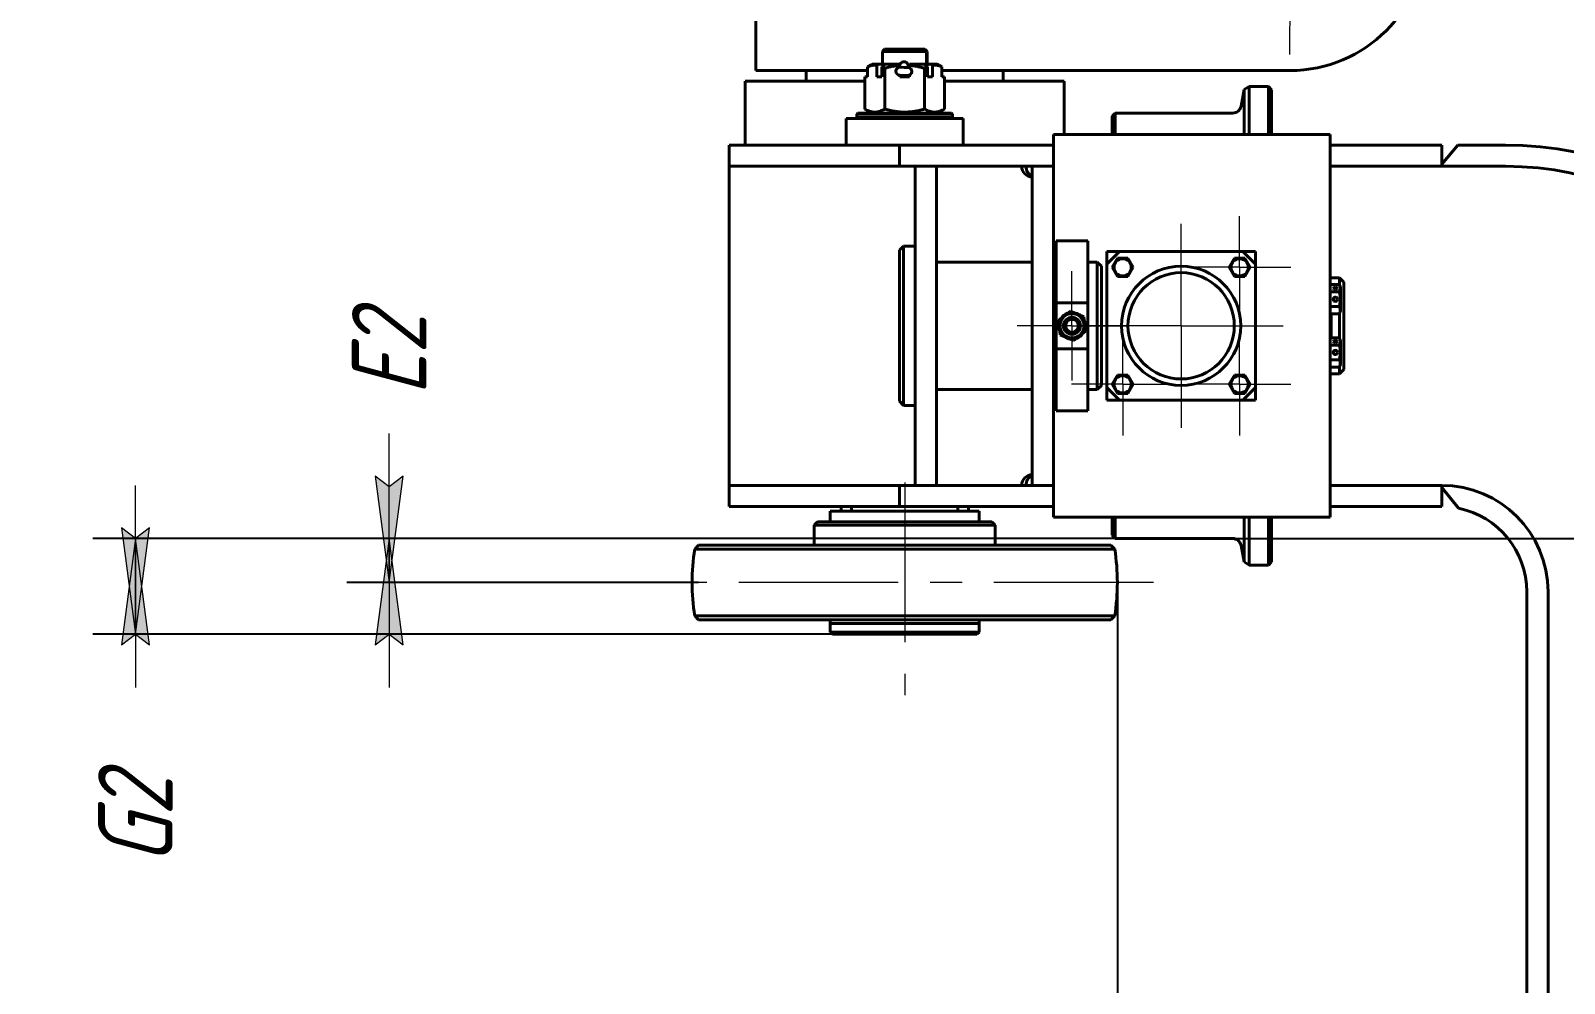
# Model space of a CAD drawing. Header units: millimetres. Extents: x 0 to 594, y 0 to 420.
# Drawn here: x 255.9 to 328, y 293.7 to 338.5 of the extents above; entities that cross this region are included whole.
import ezdxf

# ---------------------------------------------------------------- set-up
doc = ezdxf.new("R2010")
doc.units = ezdxf.units.MM
for name, pattern in [('K5LT_AXLED', [12, 7.5, -1.5, 1.5, -1.5]), ('K5LT_BASIC', [0]), ('K5LT_THIN', [0])]:
    doc.linetypes.add(name, pattern=pattern)
doc.layers.add('Системный слой', color=7, linetype='Continuous')
doc.styles.add('KDIMTEXTSTYLE', font='GOST_AU.SHX', dxfattribs={"width": 0.96, "oblique": 15, "height": 5})
doc.dimstyles.new('KDIMSTYLE (0.05)', dxfattribs={"dimtxt": 5, "dimasz": 1, "dimexe": 2, "dimexo": 0.0625, "dimgap": 1, "dimtad": 1, "dimlfac": 20, "dimtxsty": 'KDIMTEXTSTYLE', "dimsah": 1, "dimcen": 0.09, "dimdle": 1, "dimadec": 0, "dimazin": 0, "dimtfac": 0.667, "dimtmove": 0, "dimatfit": 3, "dimfxl": 1, "dimtvp": 1, "dimtolj": 1, "dimtzin": 0, "dimarcsym": 0})

# ---------------------------------------------------------------- blocks, each defined once
blk = doc.blocks.new('U165')
at = {"layer": 'Системный слой', "color": 150, "linetype": 'K5LT_BASIC', "lineweight": 40, "true_color": 0x0080ff}
for p, q in [((317.177, 326.357), (317.206, 326.393)), ((317.206, 326.322), (317.177, 326.357)), ((317.206, 326.393), (317.277, 326.407)), ((317.277, 326.307), (317.206, 326.322)), ((317.277, 326.407), (317.348, 326.393)), ((317.348, 326.322), (317.277, 326.307)), ((317.348, 326.393), (317.377, 326.357)), ((317.377, 326.357), (317.348, 326.322))]:
    blk.add_line(p, q, dxfattribs=at)
blk = doc.blocks.new('U167')
at = {"layer": 'Системный слой', "color": 150, "linetype": 'K5LT_BASIC', "lineweight": 40, "true_color": 0x0080ff}
for p, q in [((297.027, 334.588), (294.827, 334.588)), ((299.227, 334.588), (297.027, 334.588))]:
    blk.add_line(p, q, dxfattribs=at)
blk = doc.blocks.new('U168')
at = {"layer": 'Системный слой', "color": 150, "linetype": 'K5LT_BASIC', "lineweight": 40, "true_color": 0x0080ff}
for p, q in [((297.027, 334.538), (294.777, 334.538)), ((299.277, 334.538), (297.027, 334.538))]:
    blk.add_line(p, q, dxfattribs=at)
blk = doc.blocks.new('U169')
at = {"layer": 'Системный слой', "color": 150, "linetype": 'K5LT_BASIC', "lineweight": 40, "true_color": 0x0080ff}
for p, q in [((297.027, 334.388), (294.777, 334.388)), ((299.277, 334.388), (297.027, 334.388))]:
    blk.add_line(p, q, dxfattribs=at)
blk = doc.blocks.new('U178')
at = {"layer": 'Системный слой', "color": 150, "linetype": 'K5LT_BASIC', "lineweight": 40, "true_color": 0x0080ff}
for start, end in [(170.24437, 204.29507), (110.24437, 144.29507), (62.86357, 84.29507), (50.24437, 51.95244), (350.24437, 24.29507), (230.24437, 264.29507), (290.24437, 324.29507)]:
    blk.add_arc((304.893, 324.588), 0.628, start, end, dxfattribs=at)
blk = doc.blocks.new('U179')
at = {"layer": 'Системный слой', "color": 150, "linetype": 'K5LT_BASIC', "lineweight": 40, "true_color": 0x0080ff}
for p, q in [((304.027, 332.088), (304.027, 333.588)), ((304.027, 315.588), (304.027, 317.088))]:
    blk.add_line(p, q, dxfattribs=at)
blk = doc.blocks.new('U190')
at = {"layer": 'Системный слой', "color": 150, "linetype": 'K5LT_BASIC', "lineweight": 40, "true_color": 0x0080ff}
for p, q in [((297.527, 317.088), (296.777, 317.088)), ((303.027, 317.088), (298.527, 317.088))]:
    blk.add_line(p, q, dxfattribs=at)
blk = doc.blocks.new('U193')
at = {"layer": 'Системный слой', "color": 150, "linetype": 'K5LT_BASIC', "lineweight": 40, "true_color": 0x0080ff}
for p, q in [((297.527, 332.088), (296.777, 332.088)), ((303.027, 332.088), (298.527, 332.088))]:
    blk.add_line(p, q, dxfattribs=at)
blk = doc.blocks.new('U194')
at = {"layer": 'Системный слой', "color": 150, "linetype": 'K5LT_BASIC', "lineweight": 40, "true_color": 0x0080ff}
for p, q in [((297.027, 334.338), (294.277, 334.338)), ((299.777, 334.338), (297.027, 334.338))]:
    blk.add_line(p, q, dxfattribs=at)
blk = doc.blocks.new('U206')
at = {"layer": 'Системный слой', "color": 150, "linetype": 'K5LT_BASIC', "lineweight": 40, "true_color": 0x0080ff}
for p, q in [((295.151, 336.088), (289.527, 336.088)), ((304.527, 336.088), (298.903, 336.088))]:
    blk.add_line(p, q, dxfattribs=at)
blk = doc.blocks.new('U220')
at = {"layer": 'Системный слой', "color": 150, "linetype": 'K5LT_BASIC', "lineweight": 40, "true_color": 0x0080ff}
for p, q in [((298.527, 327.588), (303.027, 327.588)), ((304.027, 327.588), (304.143, 327.588)), ((305.643, 327.588), (306.077, 327.588))]:
    blk.add_line(p, q, dxfattribs=at)
blk = doc.blocks.new('U221')
at = {"layer": 'Системный слой', "color": 150, "linetype": 'K5LT_BASIC', "lineweight": 40, "true_color": 0x0080ff}
for p, q in [((298.527, 321.588), (303.027, 321.588)), ((304.027, 321.588), (304.143, 321.588)), ((305.643, 321.588), (306.077, 321.588))]:
    blk.add_line(p, q, dxfattribs=at)
blk = doc.blocks.new('U222')
at = {"layer": 'Системный слой', "color": 150, "linetype": 'K5LT_BASIC', "lineweight": 40, "true_color": 0x0080ff}
for p, q in [((296.977, 328.338), (296.977, 324.588)), ((296.977, 324.588), (296.977, 320.838))]:
    blk.add_line(p, q, dxfattribs=at)
blk = doc.blocks.new('U223')
at = {"layer": 'Системный слой', "color": 150, "linetype": 'K5LT_BASIC', "lineweight": 40, "true_color": 0x0080ff}
for p, q in [((306.077, 327.588), (306.077, 324.588)), ((306.077, 324.588), (306.077, 321.588))]:
    blk.add_line(p, q, dxfattribs=at)
blk = doc.blocks.new('U224')
at = {"layer": 'Системный слой', "color": 150, "linetype": 'K5LT_BASIC', "lineweight": 40, "true_color": 0x0080ff}
for p, q in [((296.777, 328.138), (296.777, 324.588)), ((296.777, 324.588), (296.777, 321.038))]:
    blk.add_line(p, q, dxfattribs=at)
blk = doc.blocks.new('U225')
at = {"layer": 'Системный слой', "color": 150, "linetype": 'K5LT_BASIC', "lineweight": 40, "true_color": 0x0080ff}
for p, q in [((306.277, 327.388), (306.277, 324.588)), ((306.277, 324.588), (306.277, 321.788))]:
    blk.add_line(p, q, dxfattribs=at)
blk = doc.blocks.new('U228')
at = {"layer": 'Системный слой', "color": 150, "linetype": 'K5LT_BASIC', "lineweight": 40, "true_color": 0x0080ff}
for p, q in [((317.677, 324.588), (317.677, 326.638)), ((317.677, 322.538), (317.677, 324.588))]:
    blk.add_line(p, q, dxfattribs=at)
blk = doc.blocks.new('U229')
at = {"layer": 'Системный слой', "color": 150, "linetype": 'K5LT_BASIC', "lineweight": 40, "true_color": 0x0080ff}
for p, q in [((317.477, 326.494), (317.477, 326.838)), ((317.477, 324.588), (317.477, 325.181)), ((317.477, 323.994), (317.477, 324.588)), ((317.477, 322.338), (317.477, 322.681))]:
    blk.add_line(p, q, dxfattribs=at)
blk = doc.blocks.new('U232')
at = {"layer": 'Системный слой', "color": 150, "linetype": 'K5LT_BASIC', "lineweight": 40, "true_color": 0x0080ff}
for p, q in [((306.927, 333.588), (306.927, 334.588)), ((306.927, 314.588), (306.927, 315.588))]:
    blk.add_line(p, q, dxfattribs=at)
blk = doc.blocks.new('U233')
at = {"layer": 'Системный слой', "color": 150, "linetype": 'K5LT_BASIC', "lineweight": 40, "true_color": 0x0080ff}
for p, q in [((306.777, 333.588), (306.777, 334.438)), ((306.777, 314.738), (306.777, 315.588))]:
    blk.add_line(p, q, dxfattribs=at)
blk = doc.blocks.new('U234')
at = {"layer": 'Системный слой', "color": 150, "linetype": 'K5LT_BASIC', "lineweight": 40, "true_color": 0x0080ff}
for p, q in [((313.218, 333.588), (313.218, 335.838)), ((313.218, 313.338), (313.218, 315.588))]:
    blk.add_line(p, q, dxfattribs=at)
blk = doc.blocks.new('U235')
at = {"layer": 'Системный слой', "color": 150, "linetype": 'K5LT_BASIC', "lineweight": 40, "true_color": 0x0080ff}
for p, q in [((312.997, 333.588), (312.997, 335.691)), ((312.997, 313.485), (312.997, 315.588))]:
    blk.add_line(p, q, dxfattribs=at)
blk = doc.blocks.new('U236')
at = {"layer": 'Системный слой', "color": 150, "linetype": 'K5LT_BASIC', "lineweight": 40, "true_color": 0x0080ff}
for p, q in [((314.127, 333.588), (314.127, 335.838)), ((314.127, 313.338), (314.127, 315.588))]:
    blk.add_line(p, q, dxfattribs=at)
blk = doc.blocks.new('U237')
at = {"layer": 'Системный слой', "color": 150, "linetype": 'K5LT_BASIC', "lineweight": 40, "true_color": 0x0080ff}
for p, q in [((314.277, 333.588), (314.277, 335.688)), ((314.277, 313.488), (314.277, 315.588))]:
    blk.add_line(p, q, dxfattribs=at)
blk = doc.blocks.new('U241')
at = {"layer": 'Системный слой', "color": 150, "linetype": 'K5LT_BASIC', "lineweight": 40, "true_color": 0x0080ff}
for p, q in [((297.252, 336.715), (297.252, 336.832)), ((297.252, 336.288), (297.252, 336.371))]:
    blk.add_line(p, q, dxfattribs=at)
blk = doc.blocks.new('U242')
at = {"layer": 'Системный слой', "color": 150, "linetype": 'K5LT_BASIC', "lineweight": 40, "true_color": 0x0080ff}
for p, q in [((296.802, 336.832), (296.802, 336.741)), ((296.802, 336.366), (296.802, 336.288))]:
    blk.add_line(p, q, dxfattribs=at)
blk = doc.blocks.new('U243')
at = {"layer": 'Системный слой', "color": 150, "linetype": 'K5LT_BASIC', "lineweight": 40, "true_color": 0x0080ff}
for p, q in [((317.177, 323.857), (317.206, 323.893)), ((317.206, 323.822), (317.177, 323.857)), ((317.206, 323.893), (317.277, 323.907)), ((317.277, 323.807), (317.206, 323.822)), ((317.277, 323.907), (317.348, 323.893)), ((317.348, 323.822), (317.277, 323.807)), ((317.348, 323.893), (317.377, 323.857)), ((317.377, 323.857), (317.348, 323.822))]:
    blk.add_line(p, q, dxfattribs=at)
blk = doc.blocks.new('U254')
at = {"layer": 'Системный слой', "color": 150, "linetype": 'K5LT_BASIC', "lineweight": 40, "true_color": 0x0080ff}
for p, q in [((292.402, 336.588), (295.28, 336.588)), ((298.773, 336.588), (301.652, 336.588))]:
    blk.add_line(p, q, dxfattribs=at)
blk = doc.blocks.new('U259')
at = {"layer": 'Системный слой', "color": 150, "linetype": 'K5LT_BASIC', "lineweight": 40, "true_color": 0x0080ff}
for p, q in [((307.127, 328.088), (306.527, 328.088)), ((313.527, 328.088), (312.927, 328.088))]:
    blk.add_line(p, q, dxfattribs=at)
blk = doc.blocks.new('U260')
at = {"layer": 'Системный слой', "color": 150, "linetype": 'K5LT_BASIC', "lineweight": 40, "true_color": 0x0080ff}
for p, q in [((313.527, 327.488), (313.527, 328.088)), ((313.527, 321.088), (313.527, 321.688))]:
    blk.add_line(p, q, dxfattribs=at)
blk = doc.blocks.new('U261')
at = {"layer": 'Системный слой', "color": 150, "linetype": 'K5LT_BASIC', "lineweight": 40, "true_color": 0x0080ff}
for p, q in [((306.527, 321.088), (307.127, 321.088)), ((312.927, 321.088), (313.527, 321.088))]:
    blk.add_line(p, q, dxfattribs=at)
blk = doc.blocks.new('U262')
at = {"layer": 'Системный слой', "color": 150, "linetype": 'K5LT_BASIC', "lineweight": 40, "true_color": 0x0080ff}
for p, q in [((306.527, 328.088), (306.527, 327.488)), ((306.527, 321.688), (306.527, 321.088))]:
    blk.add_line(p, q, dxfattribs=at)
blk = doc.blocks.new('U263')
at = {"layer": 'Системный слой', "color": 30, "linetype": 'K5LT_AXLED', "lineweight": 18, "true_color": 0xff8000}
for q in [(315.181, 348.59), (309.527, 342.994), (315.122, 337.34), (320.776, 342.936)]:
    blk.add_line((315.152, 342.965), q, dxfattribs=at)
blk = doc.blocks.new('U264')
at = {"layer": 'Системный слой', "color": 30, "linetype": 'K5LT_AXLED', "lineweight": 18, "true_color": 0xff8000}
for q in [(310.027, 329.388), (305.227, 324.588), (310.027, 319.788), (314.827, 324.588)]:
    blk.add_line((310.027, 324.588), q, dxfattribs=at)
blk = doc.blocks.new('U265')
at = {"layer": 'Системный слой', "color": 30, "linetype": 'K5LT_AXLED', "lineweight": 18, "true_color": 0xff8000}
for q in [(307.277, 324.242), (304.873, 321.838), (307.277, 319.434), (309.681, 321.838)]:
    blk.add_line((307.277, 321.838), q, dxfattribs=at)
blk = doc.blocks.new('U266')
at = {"layer": 'Системный слой', "color": 30, "linetype": 'K5LT_AXLED', "lineweight": 18, "true_color": 0xff8000}
for q in [(304.893, 327.158), (302.323, 324.588), (307.463, 324.588), (304.893, 322.018)]:
    blk.add_line((304.893, 324.588), q, dxfattribs=at)
blk = doc.blocks.new('U267')
at = {"layer": 'Системный слой', "color": 30, "linetype": 'K5LT_AXLED', "lineweight": 18, "true_color": 0xff8000}
for q in [(312.777, 324.242), (310.373, 321.838), (315.181, 321.838), (312.777, 319.434)]:
    blk.add_line((312.777, 321.838), q, dxfattribs=at)
blk = doc.blocks.new('U268')
at = {"layer": 'Системный слой', "color": 30, "linetype": 'K5LT_AXLED', "lineweight": 18, "true_color": 0xff8000}
for q in [(312.777, 329.742), (310.373, 327.338), (315.181, 327.338), (312.777, 324.934)]:
    blk.add_line((312.777, 327.338), q, dxfattribs=at)
blk = doc.blocks.new('KDIMARROW_02')
at = {"layer": 'Системный слой'}
blk.add_hatch(color=0, dxfattribs=at).paths.add_polyline_path([(4.5, 0), (5, 0.658), (0, 0), (5, -0.658)])
at = {"layer": 'Системный слой', "color": 0, "linetype": 'K5LT_THIN', "lineweight": 18}
for p, q in [((0, 0), (-1, 0)), ((5, 0.658), (0, 0)), ((0, 0), (5, -0.658)), ((0, 0), (7, 0)), ((4.5, 0), (5, 0.658)), ((5, -0.658), (4.5, 0))]:
    blk.add_line(p, q, dxfattribs=at)
blk = doc.blocks.new('KDIMARROW_01')
at = {"layer": 'Системный слой'}
blk.add_hatch(color=0, dxfattribs=at).paths.add_polyline_path([(-5, -0.658), (0, 0), (-5, 0.658), (-4.5, 0)])
at = {"layer": 'Системный слой', "color": 0, "linetype": 'K5LT_THIN', "lineweight": 18}
for p, q in [((-4.5, 0), (-5, 0.658)), ((-5, 0.658), (0, 0)), ((0, 0), (-5, -0.658)), ((-5, -0.658), (-4.5, 0)), ((0, 0), (-1, 0))]:
    blk.add_line(p, q, dxfattribs=at)

msp = doc.modelspace()

# ---------------------------------------------------------------- linework, layer by layer
at = {"layer": 'Системный слой', "color": 150, "linetype": 'K5LT_BASIC', "lineweight": 40, "true_color": 0x0080ff}
for p, q in [((290.02651, 349.33993), (290.02651, 336.58993)), ((296.07694, 337.58785), (295.97694, 337.48785)), ((296.07694, 337.58785), (297.97694, 337.58785)), ((297.97694, 337.58785), (298.07694, 337.48785)), ((295.7879, 336.88785), (295.49968, 336.88785)), ((295.72089, 336.83368), (295.72089, 336.28785)), ((296.1061, 336.88785), (295.7879, 336.88785)), ((295.97694, 336.88785), (295.97694, 337.48785)), ((295.97694, 337.48785), (298.07694, 337.48785)), ((296.80194, 336.88785), (296.1061, 336.88785)), ((296.80194, 336.88785), (296.80194, 336.83199)), ((297.94778, 336.88785), (297.25194, 336.88785)), ((297.25194, 336.88785), (297.25194, 336.83199)), ((298.26598, 336.88785), (297.94778, 336.88785)), ((298.07694, 336.88785), (298.07694, 337.48785)), ((298.55421, 336.88785), (298.26598, 336.88785)), ((298.33299, 336.28785), (298.33299, 336.83368)), ((289.52694, 336.08785), (289.52694, 333.08785)), ((295.28046, 336.58993), (290.02651, 336.58993)), ((292.40151, 336.08785), (292.40151, 336.58785)), ((295.15055, 334.7799), (295.15055, 336.28785)), ((295.28046, 336.28785), (295.15055, 336.28785)), ((295.28046, 336.28785), (295.28046, 336.76247)), ((295.95383, 336.28785), (295.72089, 336.28785)), ((295.95383, 336.28785), (295.95383, 336.76468)), ((296.08875, 334.7799), (296.08875, 336.6958)), ((297.17134, 336.3557), (296.79649, 336.36656)), ((296.8071, 336.74141), (296.80194, 336.74156)), ((297.25194, 336.28785), (296.80194, 336.28785)), ((296.8071, 336.74141), (296.80735, 336.74141)), ((297.1822, 336.73055), (296.80735, 336.74141)), ((296.81567, 336.36601), (296.98367, 336.36114)), ((296.99503, 336.73597), (297.16302, 336.7311)), ((297.96514, 334.7799), (297.96514, 336.6958)), ((298.10006, 336.76468), (298.10006, 336.28785)), ((298.33299, 336.28785), (298.10006, 336.28785)), ((298.77343, 336.76247), (298.77343, 336.28785)), ((315.15151, 336.58993), (298.77343, 336.58993)), ((298.90333, 336.28785), (298.77343, 336.28785)), ((298.90333, 334.7799), (298.90333, 336.28785)), ((301.65151, 336.08785), (301.65151, 336.58785)), ((304.52694, 336.08785), (304.52694, 333.58785)), ((312.99745, 335.69076), (312.84117, 334.9094)), ((312.99745, 335.69076), (313.21808, 335.83785)), ((314.12694, 335.83785), (313.21808, 335.83785)), ((314.12694, 335.83785), (314.27694, 335.68785)), ((295.48319, 334.58785), (295.15055, 334.7799)), ((298.57069, 334.58785), (298.90333, 334.7799)), ((294.27694, 334.33785), (294.27694, 333.08785)), ((294.77694, 334.53785), (294.82694, 334.58785)), ((294.77694, 334.53785), (294.77694, 334.38785)), ((294.77694, 334.38785), (294.82694, 334.33785)), ((299.27694, 334.53785), (299.22694, 334.58785)), ((299.27694, 334.38785), (299.22694, 334.33785)), ((299.27694, 334.53785), (299.27694, 334.38785)), ((299.77694, 334.33785), (299.77694, 333.08785)), ((306.77694, 334.43785), (306.92694, 334.58785)), ((312.44894, 334.58785), (306.92694, 334.58785)), ((304.02694, 333.58785), (317.02694, 333.58785)), ((317.02694, 333.58785), (317.02694, 315.58785)), ((288.77694, 333.08785), (288.77694, 332.08785)), ((293.02694, 333.08785), (288.77694, 333.08785)), ((296.77694, 333.08785), (293.02694, 333.08785)), ((296.77694, 333.08785), (296.77694, 332.08785)), ((304.02694, 333.08785), (296.77694, 333.08785)), ((322.27694, 333.08785), (317.02694, 333.08785)), ((323.03213, 333.08785), (322.27694, 332.18785)), ((322.27694, 333.08785), (322.27694, 332.08785)), ((325.27694, 333.08785), (323.03213, 333.08785)), ((288.77694, 332.08785), (288.77694, 317.08785)), ((293.02694, 332.08785), (288.77694, 332.08785)), ((296.77694, 332.08785), (293.02694, 332.08785)), ((297.52694, 317.08785), (297.52694, 332.08785)), ((297.52694, 332.08785), (298.52694, 332.08785)), ((298.52694, 317.08785), (298.52694, 332.08785)), ((303.02651, 332.08785), (303.02651, 331.62978)), ((303.02694, 317.08785), (303.02694, 332.08785)), ((303.02694, 332.08785), (304.02694, 332.08785)), ((304.02694, 317.08785), (304.02694, 332.08785)), ((322.27694, 332.08785), (317.02694, 332.08785)), ((322.27694, 332.08785), (325.27694, 332.08785)), ((296.97694, 328.33785), (296.77694, 328.13785)), ((296.97694, 328.33785), (297.52694, 328.33785)), ((305.64344, 328.58785), (304.14344, 328.58785)), ((304.14344, 325.67298), (304.14344, 328.58785)), ((305.64344, 325.67298), (305.64344, 328.58785)), ((306.27694, 327.38785), (306.07694, 327.58785)), ((307.12694, 328.08785), (306.52694, 327.48785)), ((306.52694, 321.68785), (306.52694, 327.48785)), ((306.78619, 327.33785), (307.03157, 327.76285)), ((307.03157, 327.76285), (307.52232, 327.76285)), ((307.12694, 328.08785), (312.92694, 328.08785)), ((307.52232, 327.76285), (307.76769, 327.33785)), ((312.28619, 327.33785), (312.53157, 327.76285)), ((312.53157, 327.76285), (313.02232, 327.76285)), ((313.52694, 327.48785), (312.92694, 328.08785)), ((313.02232, 327.76285), (313.26769, 327.33785)), ((313.52694, 327.48785), (313.52694, 321.68785)), ((307.03157, 326.91285), (306.78619, 327.33785)), ((307.52232, 326.91285), (307.03157, 326.91285)), ((307.76769, 327.33785), (307.52232, 326.91285)), ((312.53157, 326.91285), (312.28619, 327.33785)), ((313.02232, 326.91285), (312.53157, 326.91285)), ((313.26769, 327.33785), (313.02232, 326.91285)), ((317.47694, 326.83785), (317.02694, 326.83785)), ((317.47694, 326.83785), (317.67694, 326.63785)), ((317.02694, 326.53067), (317.45603, 326.53067)), ((317.02694, 326.18426), (317.45603, 326.18426)), ((317.45603, 326.53067), (317.52694, 326.40785)), ((317.52694, 325.26785), (317.52694, 326.40785)), ((305.64344, 325.67298), (304.14344, 325.67298)), ((304.14344, 325.67298), (304.14344, 323.50272)), ((304.25443, 324.85555), (304.80577, 325.2751)), ((304.80577, 325.2751), (305.44478, 325.0074)), ((305.64344, 325.67298), (305.64344, 323.50272)), ((317.02694, 325.49144), (317.45603, 325.49144)), ((317.45603, 325.14503), (317.52694, 325.26785)), ((304.3421, 324.1683), (304.25443, 324.85555)), ((305.16676, 325.12387), (305.17965, 325.14628)), ((305.23248, 325.11587), (305.22342, 325.10013)), ((305.28018, 325.08201), (305.27756, 325.07745)), ((305.44478, 325.0074), (305.53245, 324.32015)), ((317.02694, 325.14503), (317.45603, 325.14503)), ((317.07694, 324.58785), (317.07694, 325.14503)), ((317.07694, 324.03067), (317.07694, 324.58785)), ((304.98111, 323.9006), (304.3421, 324.1683)), ((305.53245, 324.32015), (304.98111, 323.9006)), ((317.02694, 324.03067), (317.45603, 324.03067)), ((317.45603, 324.03067), (317.52694, 323.90785)), ((317.52694, 322.76785), (317.52694, 323.90785)), ((304.14344, 320.58785), (304.14344, 323.50272)), ((305.64344, 323.50272), (304.14344, 323.50272)), ((305.64344, 320.58785), (305.64344, 323.50272)), ((317.02694, 323.68426), (317.45603, 323.68426)), ((317.02694, 322.99144), (317.45603, 322.99144)), ((317.02694, 322.64503), (317.45603, 322.64503)), ((317.45603, 322.64503), (317.52694, 322.76785)), ((317.47694, 322.33785), (317.67694, 322.53785)), ((306.27694, 321.78785), (306.07694, 321.58785)), ((306.52694, 321.68785), (307.12694, 321.08785)), ((306.78619, 321.83785), (307.03157, 322.26285)), ((307.03157, 321.41285), (306.78619, 321.83785)), ((307.03157, 322.26285), (307.52232, 322.26285)), ((307.52232, 322.26285), (307.76769, 321.83785)), ((307.76769, 321.83785), (307.52232, 321.41285)), ((312.28619, 321.83785), (312.53157, 322.26285)), ((312.53157, 321.41285), (312.28619, 321.83785)), ((312.53157, 322.26285), (313.02232, 322.26285)), ((312.92694, 321.08785), (313.52694, 321.68785)), ((313.02232, 322.26285), (313.26769, 321.83785)), ((313.26769, 321.83785), (313.02232, 321.41285)), ((317.47694, 322.33785), (317.02694, 322.33785)), ((296.97694, 320.83785), (296.77694, 321.03785)), ((307.52232, 321.41285), (307.03157, 321.41285)), ((312.92694, 321.08785), (307.12694, 321.08785)), ((313.02232, 321.41285), (312.53157, 321.41285)), ((296.97694, 320.83785), (297.52694, 320.83785)), ((305.64344, 320.58785), (304.14344, 320.58785)), ((288.77694, 317.08785), (288.77694, 316.08785)), ((293.02694, 317.08785), (288.77694, 317.08785)), ((296.77694, 317.08785), (293.02694, 317.08785)), ((296.77694, 317.08785), (296.77694, 316.08785)), ((297.52694, 317.08785), (298.52694, 317.08785)), ((303.02694, 317.08785), (304.02694, 317.08785)), ((322.27694, 317.08785), (317.02694, 317.08785)), ((322.27694, 317.08785), (322.27694, 316.08785)), ((322.27694, 316.98969), (323.06141, 316.01017)), ((293.02694, 316.08785), (288.77694, 316.08785)), ((296.77694, 316.08785), (293.02694, 316.08785)), ((300.52694, 315.87175), (293.52694, 315.87175)), ((293.52694, 315.87175), (293.52694, 315.37175)), ((294.03464, 316.08785), (294.03464, 315.87175)), ((294.52694, 315.87175), (294.52694, 316.08785)), ((304.02694, 316.08785), (296.77694, 316.08785)), ((299.52694, 315.87175), (299.52694, 316.08785)), ((300.03464, 316.08785), (300.03464, 315.87175)), ((300.52694, 315.87175), (300.52694, 315.37175)), ((322.27694, 316.08785), (317.02694, 316.08785)), ((292.77694, 315.22175), (292.92694, 315.37175)), ((292.77694, 315.22175), (292.77694, 314.27175)), ((301.27694, 315.22175), (292.77694, 315.22175)), ((301.12694, 315.37175), (292.92694, 315.37175)), ((301.27694, 315.22175), (301.12694, 315.37175)), ((301.27694, 315.22175), (301.27694, 314.27175)), ((317.02694, 315.58785), (304.02694, 315.58785)), ((306.77694, 314.73785), (306.92694, 314.58785)), ((312.44894, 314.58785), (306.92694, 314.58785)), ((287.15121, 314.09336), (287.3296, 314.27175)), ((306.90267, 314.09336), (287.15121, 314.09336)), ((306.72428, 314.27175), (287.3296, 314.27175)), ((306.90267, 314.09336), (306.72428, 314.27175)), ((312.99745, 313.48494), (312.84117, 314.2663)), ((312.99745, 313.48494), (313.21808, 313.33785)), ((314.12694, 313.33785), (313.21808, 313.33785)), ((314.12694, 313.33785), (314.27694, 313.48785)), ((326.27694, 312.08785), (326.27694, 253.83785)), ((327.27694, 253.83785), (327.27694, 312.08785)), ((306.90267, 310.95014), (287.15121, 310.95014)), ((287.3296, 310.77175), (287.15121, 310.95014)), ((306.72428, 310.77175), (306.90267, 310.95014)), ((306.72428, 310.77175), (287.3296, 310.77175)), ((293.52694, 310.58785), (293.52694, 310.77175)), ((293.52694, 310.58785), (300.52694, 310.58785)), ((293.52694, 310.58785), (300.52694, 310.58785)), ((293.52694, 310.18785), (293.52694, 310.58785)), ((293.52694, 310.18785), (293.62694, 310.08785)), ((293.52694, 310.18785), (300.52694, 310.18785)), ((300.52694, 310.18785), (300.42694, 310.08785)), ((300.52694, 310.58785), (300.52694, 310.77175)), ((300.52694, 310.18785), (300.52694, 310.58785)), ((293.62694, 310.08785), (300.42694, 310.08785))]:
    msp.add_line(p, q, dxfattribs=at)
at = {"layer": 'Системный слой', "color": 7, "linetype": 'K5LT_THIN', "lineweight": 18}
for p, q in [((296.03107, 337.48785), (296.03107, 337.54198)), ((298.02281, 337.48785), (298.02281, 337.54198)), ((296.03107, 336.88785), (296.03107, 337.48785)), ((298.02281, 336.88785), (298.02281, 337.48785))]:
    msp.add_line(p, q, dxfattribs=at)
at = {"layer": 'Системный слой', "color": 30, "linetype": 'K5LT_AXLED', "lineweight": 18, "true_color": 0xff8000}
for p, q in [((297.02694, 317.22175), (297.02694, 307.22175)), ((308.72428, 312.52175), (285.3296, 312.52175))]:
    msp.add_line(p, q, dxfattribs=at)
at = {"layer": 'Системный слой', "color": 150, "linetype": 'K5LT_BASIC', "lineweight": 40, "true_color": 0x0080ff}
for centre, radius in [((307.27694, 327.33785), 0.40375), ((312.77694, 327.33785), 0.40375), ((310.02694, 324.58785), 2.8), ((310.02694, 324.58785), 2.5), ((317.27694, 325.83785), 0.1), ((304.89344, 324.58785), 0.57), ((304.89344, 324.58785), 0.4), ((304.89344, 324.58785), 0.3), ((317.27694, 323.33785), 0.1), ((307.27694, 321.83785), 0.40375), ((312.77694, 321.83785), 0.40375)]:
    msp.add_circle(centre, radius, dxfattribs=at)
for centre, radius, start, end in [((315.15151, 342.96493), 6.375, 270, 90), ((387.57438, 223.26148), 146.06748, 128.9310027, 128.9648017), ((296.99055, 336.80525), 0.2, 338.1207609, 160.5664737), ((206.4795, 223.26148), 146.06748, 51.0351983, 51.0689973), ((292.79651, 336.66785), 0.08, 270, 283.0818367), ((296.80192, 336.55398), 0.1875, 88.3404572, 268.3404572), ((297.17677, 336.54312), 0.1875, 268.3404572, 88.3404572), ((301.25651, 336.66785), 0.08, 256.9181633, 270), ((312.44894, 334.98785), 0.4, 270, 348.6900675), ((325.27694, 317.08785), 16, 0, 90), ((303.02694, 332.08785), 0.5, 180, 270), ((303.22694, 332.08785), 0.5, 180, 246.4218215), ((325.27694, 317.08785), 15, 0, 90), ((304.89344, 324.58785), 0.6275, 51.9524364, 57.2959126), ((303.02694, 317.08785), 0.5, 90, 180), ((303.22694, 317.08785), 0.5, 113.5781784, 180), ((322.27694, 312.08785), 5, 0, 90), ((322.27694, 312.08785), 4, 0, 78.6900675), ((312.44894, 314.18785), 0.4, 11.3099325, 90), ((297.02694, 312.52175), 10, 170.9578427, 189.0421573), ((297.02694, 312.52175), 10, 350.9578427, 9.0421573)]:
    msp.add_arc(centre, radius, start, end, dxfattribs=at)
at = {"layer": 'Системный слой', "color": 7, "linetype": 'K5LT_THIN', "lineweight": 18}
msp.add_arc((304.89344, 324.58785), 0.35941, 70, 340, dxfattribs=at)
at = {"layer": 'Системный слой', "color": 150, "linetype": 'K5LT_BASIC', "lineweight": 40, "true_color": 0x0080ff}
for points in [[(295.49968, 336.88785), (295.42658, 336.8461), (295.35351, 336.8043), (295.28046, 336.76247)], [(296.1061, 336.88785), (296.05533, 336.84683), (296.00457, 336.80577), (295.95383, 336.76468)], [(297.94778, 336.88785), (297.99856, 336.84683), (298.04931, 336.80577), (298.10006, 336.76468)], [(298.55421, 336.88785), (298.6273, 336.8461), (298.70037, 336.8043), (298.77343, 336.76247)]]:
    msp.add_open_spline(points, degree=3, dxfattribs=at)
for points, knots in [([(295.72089, 336.83368), (295.697, 336.8371), (295.6542, 336.84107), (295.59669, 336.84117), (295.55107, 336.83798), (295.50744, 336.83248), (295.45746, 336.82316), (295.39344, 336.80632), (295.33307, 336.785), (295.29379, 336.7684), (295.28046, 336.76247)], [0, 0, 0, 0, 1.78226957, 3.18733964, 4.27703943, 5.1783089, 6.44015344, 8.0120021, 9.98337751, 11, 11, 11, 11]), ([(296.80194, 336.83199), (296.7548, 336.82826), (296.66462, 336.8189), (296.52176, 336.79772), (296.41255, 336.77664), (296.29717, 336.75112), (296.202, 336.72759), (296.12106, 336.70513), (296.08875, 336.6958)], [0, 0, 0, 0, 1.75439583, 3.36481032, 5.36117928, 5.88227823, 7.75128631, 9, 9, 9, 9]), ([(297.96514, 336.6958), (297.91187, 336.71118), (297.81139, 336.73834), (297.66027, 336.77323), (297.52053, 336.79962), (297.38359, 336.81954), (297.29666, 336.82845), (297.25194, 336.83199)], [0, 0, 0, 0, 1.82936018, 3.43392936, 5.11698102, 6.5204729, 8, 8, 8, 8]), ([(298.77343, 336.76247), (298.75072, 336.77257), (298.71457, 336.78728), (298.66562, 336.80396), (298.62801, 336.81491), (298.5885, 336.82454), (298.54392, 336.833), (298.49123, 336.83937), (298.4357, 336.8417), (298.3823, 336.83963), (298.34857, 336.83591), (298.33299, 336.83368)], [0, 0, 0, 0, 1.88847081, 2.99386071, 4.03155251, 4.97351987, 6.225152, 7.66606335, 9.25848739, 10.73191179, 12, 12, 12, 12]), ([(296.08875, 336.6958), (296.06974, 336.70677), (296.02499, 336.73144), (295.97985, 336.75325), (295.95383, 336.76468)], [0, 0, 0, 0, 2.13024488, 5, 5, 5, 5]), ([(298.10006, 336.76468), (298.07133, 336.75207), (298.02622, 336.73006), (297.98148, 336.70524), (297.96514, 336.6958)], [0, 0, 0, 0, 3.16757557, 5, 5, 5, 5]), ([(295.15055, 334.7799), (295.18257, 334.76141), (295.22985, 334.7362), (295.29819, 334.70497), (295.34532, 334.68631), (295.38887, 334.67163), (295.42357, 334.66142), (295.45674, 334.65319), (295.48809, 334.64679), (295.51725, 334.64198), (295.54662, 334.63834), (295.58078, 334.63551), (295.61828, 334.63435), (295.6547, 334.63537), (295.68505, 334.63764), (295.71914, 334.64142), (295.76113, 334.64831), (295.81089, 334.65987), (295.85966, 334.67435), (295.91511, 334.69417), (295.99173, 334.72692), (296.05187, 334.75861), (296.08875, 334.7799)], [0, 0, 0, 0, 2.41473587, 3.54236557, 5.07783802, 5.89464333, 6.74152157, 7.61843389, 8.3161695, 9.02396657, 9.73757017, 10.44705899, 11.49973994, 12.45334055, 13.0842207, 13.70002283, 14.92616888, 16.13708269, 17.32930249, 18.49719456, 20.21493166, 23, 23, 23, 23]), ([(296.08875, 334.7799), (296.1423, 334.76444), (296.23675, 334.73891), (296.37331, 334.70709), (296.47828, 334.68631), (296.56538, 334.67163), (296.63478, 334.66142), (296.70113, 334.65319), (296.76685, 334.64648), (296.82519, 334.64176), (296.88393, 334.63821), (296.94921, 334.63551), (297.02794, 334.63429), (297.11777, 334.63573), (297.21228, 334.6403), (297.3099, 334.64831), (297.40942, 334.65987), (297.50697, 334.67435), (297.64229, 334.69854), (297.79522, 334.73291), (297.91517, 334.76548), (297.96514, 334.7799)], [0, 0, 0, 0, 1.93170752, 3.38834967, 4.85706245, 5.63835449, 6.44841194, 7.28719763, 7.95459691, 8.73703526, 9.31419756, 9.99283903, 10.99975125, 12.04121461, 13.10436966, 14.27720501, 15.4354704, 16.57585456, 17.69296871, 20.19533411, 22, 22, 22, 22]), ([(297.96514, 334.7799), (297.99715, 334.76141), (298.04443, 334.7362), (298.11277, 334.70497), (298.1599, 334.68631), (298.20345, 334.67163), (298.23815, 334.66142), (298.27133, 334.65319), (298.30267, 334.64679), (298.33184, 334.64198), (298.36121, 334.63834), (298.39536, 334.63551), (298.43286, 334.63435), (298.46928, 334.63537), (298.49963, 334.63764), (298.53372, 334.64142), (298.57571, 334.64831), (298.62547, 334.65987), (298.67425, 334.67435), (298.72969, 334.69417), (298.80631, 334.72692), (298.86645, 334.75861), (298.90333, 334.7799)], [0, 0, 0, 0, 2.41473587, 3.54236557, 5.07783802, 5.89464333, 6.74152157, 7.61843389, 8.3161695, 9.02396657, 9.73757017, 10.44705899, 11.49973994, 12.45334055, 13.0842207, 13.70002283, 14.92616888, 16.13708269, 17.32930249, 18.49719456, 20.21493166, 23, 23, 23, 23]), ([(317.45603, 326.18426), (317.4638, 326.19772), (317.47555, 326.22), (317.48813, 326.24939), (317.49518, 326.26943), (317.50081, 326.28858), (317.50527, 326.30805), (317.50851, 326.3304), (317.50983, 326.35149), (317.50948, 326.37169), (317.50769, 326.39099), (317.50462, 326.4097), (317.49966, 326.43105), (317.49044, 326.46053), (317.47574, 326.49477), (317.46231, 326.5198), (317.45603, 326.53067)], [0, 0, 0, 0, 2.03197676, 3.33971817, 4.35691028, 4.98286377, 6.14673398, 7.19733448, 8.23107414, 9.20464301, 10.12610383, 11.03238569, 11.92740894, 13.24282625, 15.35658079, 17, 17, 17, 17]), ([(317.45603, 325.49144), (317.46286, 325.51508), (317.47217, 325.54999), (317.48555, 325.60858), (317.49373, 325.65194), (317.50081, 325.70009), (317.50527, 325.73902), (317.50851, 325.78372), (317.50987, 325.82727), (317.50944, 325.86768), (317.50728, 325.9125), (317.5029, 325.96063), (317.49444, 326.02068), (317.47997, 326.09544), (317.46549, 326.15148), (317.45603, 326.18426)], [0, 0, 0, 0, 1.67981626, 2.46425431, 4.10062144, 4.68975414, 5.78516139, 6.77396186, 7.74689331, 8.75724699, 9.53045066, 10.80829449, 12.05516695, 13.66764409, 16, 16, 16, 16]), ([(317.45603, 325.14503), (317.4638, 325.15849), (317.47555, 325.18077), (317.48813, 325.21016), (317.49518, 325.2302), (317.50081, 325.24935), (317.50527, 325.26882), (317.50851, 325.29117), (317.50983, 325.31226), (317.50948, 325.33246), (317.50769, 325.35176), (317.50462, 325.37047), (317.49966, 325.39182), (317.49044, 325.42129), (317.47574, 325.45554), (317.46231, 325.48057), (317.45603, 325.49144)], [0, 0, 0, 0, 2.03197676, 3.33971817, 4.35691028, 4.98286377, 6.14673398, 7.19733448, 8.23107414, 9.20464301, 10.12610383, 11.03238569, 11.92740894, 13.24282625, 15.35658079, 17, 17, 17, 17]), ([(317.45603, 323.68426), (317.4638, 323.69772), (317.47555, 323.72), (317.48813, 323.74939), (317.49518, 323.76943), (317.50081, 323.78858), (317.50527, 323.80805), (317.50851, 323.8304), (317.50983, 323.85149), (317.50948, 323.87169), (317.50769, 323.89099), (317.50462, 323.9097), (317.49966, 323.93105), (317.49044, 323.96053), (317.47574, 323.99477), (317.46231, 324.0198), (317.45603, 324.03067)], [0, 0, 0, 0, 2.03197676, 3.33971817, 4.35691028, 4.98286377, 6.14673398, 7.19733448, 8.23107414, 9.20464301, 10.12610383, 11.03238569, 11.92740894, 13.24282625, 15.35658079, 17, 17, 17, 17]), ([(317.45603, 322.99144), (317.46286, 323.01508), (317.47217, 323.04999), (317.48555, 323.10858), (317.49373, 323.15194), (317.50081, 323.20009), (317.50527, 323.23902), (317.50851, 323.28372), (317.50987, 323.32727), (317.50944, 323.36768), (317.50728, 323.4125), (317.5029, 323.46063), (317.49444, 323.52068), (317.47997, 323.59544), (317.46549, 323.65148), (317.45603, 323.68426)], [0, 0, 0, 0, 1.67981626, 2.46425431, 4.10062144, 4.68975414, 5.78516139, 6.77396186, 7.74689331, 8.75724699, 9.53045066, 10.80829449, 12.05516695, 13.66764409, 16, 16, 16, 16]), ([(317.45603, 322.64503), (317.4638, 322.65849), (317.47555, 322.68077), (317.48813, 322.71016), (317.49518, 322.7302), (317.50081, 322.74935), (317.50527, 322.76882), (317.50851, 322.79117), (317.50983, 322.81226), (317.50948, 322.83246), (317.50769, 322.85176), (317.50462, 322.87047), (317.49966, 322.89182), (317.49044, 322.92129), (317.47574, 322.95554), (317.46231, 322.98057), (317.45603, 322.99144)], [0, 0, 0, 0, 2.03197676, 3.33971817, 4.35691028, 4.98286377, 6.14673398, 7.19733448, 8.23107414, 9.20464301, 10.12610383, 11.03238569, 11.92740894, 13.24282625, 15.35658079, 17, 17, 17, 17])]:
    msp.add_open_spline(points, degree=3, knots=knots, dxfattribs=at)

# ---------------------------------------------------------------- block references
at = {"layer": 'Системный слой'}
for name in ['U263', 'U242', 'U241', 'U206', 'U254', 'U235', 'U234', 'U236', 'U237', 'U194', 'U168', 'U169', 'U167', 'U233', 'U232', 'U179', 'U193', 'U268', 'U264', 'U224', 'U222', 'U220', 'U223', 'U259', 'U262', 'U260', 'U266', 'U225', 'U229', 'U165', 'U228', 'U178', 'U265', 'U267', 'U243', 'U221', 'U261', 'U190']:
    msp.add_blockref(name, (0, 0), dxfattribs=at)

# ---------------------------------------------------------------- dimensions: what is measured, and where the dimension line sits
at = {"layer": 'Системный слой', "color": 7}
for base, p1, p2, location, text, override in [((272.79086, 314.58785), (287.3296, 312.52175), (306.92694, 314.58785), (272.79086, 323.2158), '\\H3.5;\\W0.965;\\Q15;\\H3.5;\\W0.965;\\Q15;\\Q15;E2', {"dimexo": 0, "dimblk1": 'KDIMARROW_02', "dimblk2": 'KDIMARROW_02', "dimse1": 0, "dimse2": 0, "dimclrt": 7, "dimtolj": 1}), ((260.85441, 310.08785), (306.92694, 314.58785), (293.62694, 310.08785), (260.85441, 301.32595), '\\H3.5;\\W0.965;\\Q15;\\H3.5;\\W0.965;\\Q15;\\Q15;G2', {"dimexo": 0, "dimblk1": 'KDIMARROW_02', "dimblk2": 'KDIMARROW_02', "dimse1": 0, "dimse2": 0, "dimclrt": 7, "dimtolj": 1}), ((355.61636, 314.58785), (314.47643, 271.58785), (309.68794, 314.58785), (355.61636, 293.08785), '\\H3.5;\\W0.965;\\Q15;\\H3.5;\\W0.965;\\Q15;\\Q15;H2', {"dimexo": 0, "dimblk1": 'KDIMARROW_01', "dimblk2": 'KDIMARROW_01', "dimse1": 0, "dimse2": 0, "dimclrt": 7, "dimtolj": 1}), ((364.25402, 314.58785), (309.77694, 267.58785), (312.44894, 314.58785), (364.25402, 291.08785), '\\H3.5;\\W0.965;\\Q15;\\H3.5;\\W0.965;\\Q15;\\Q15;F2', {"dimexo": 0, "dimblk1": 'KDIMARROW_01', "dimblk2": 'KDIMARROW_01', "dimse1": 0, "dimse2": 0, "dimclrt": 7, "dimtolj": 1})]:
    msp.add_linear_dim(base=base, p1=p1, p2=p2, angle=90, location=location, text=text, dimstyle='KDIMSTYLE (0.05)', override=override, dxfattribs=at).render()
msp.add_linear_dim(base=(314.27694, 287.18105), p1=(307.02694, 312.52175), p2=(314.27694, 271.58785), location=(310.65194, 287.18105), text='\\H3.5;\\W0.965;\\Q15;\\H3.5;\\W0.965;\\Q15;\\Q15;С2', dimstyle='KDIMSTYLE (0.05)', override={"dimexo": 0, "dimblk1": 'KDIMARROW_02', "dimblk2": 'KDIMARROW_02', "dimse1": 0, "dimse2": 0, "dimclrt": 7, "dimtolj": 1}, dxfattribs=at).render()

doc.saveas('drawing.dxf')
